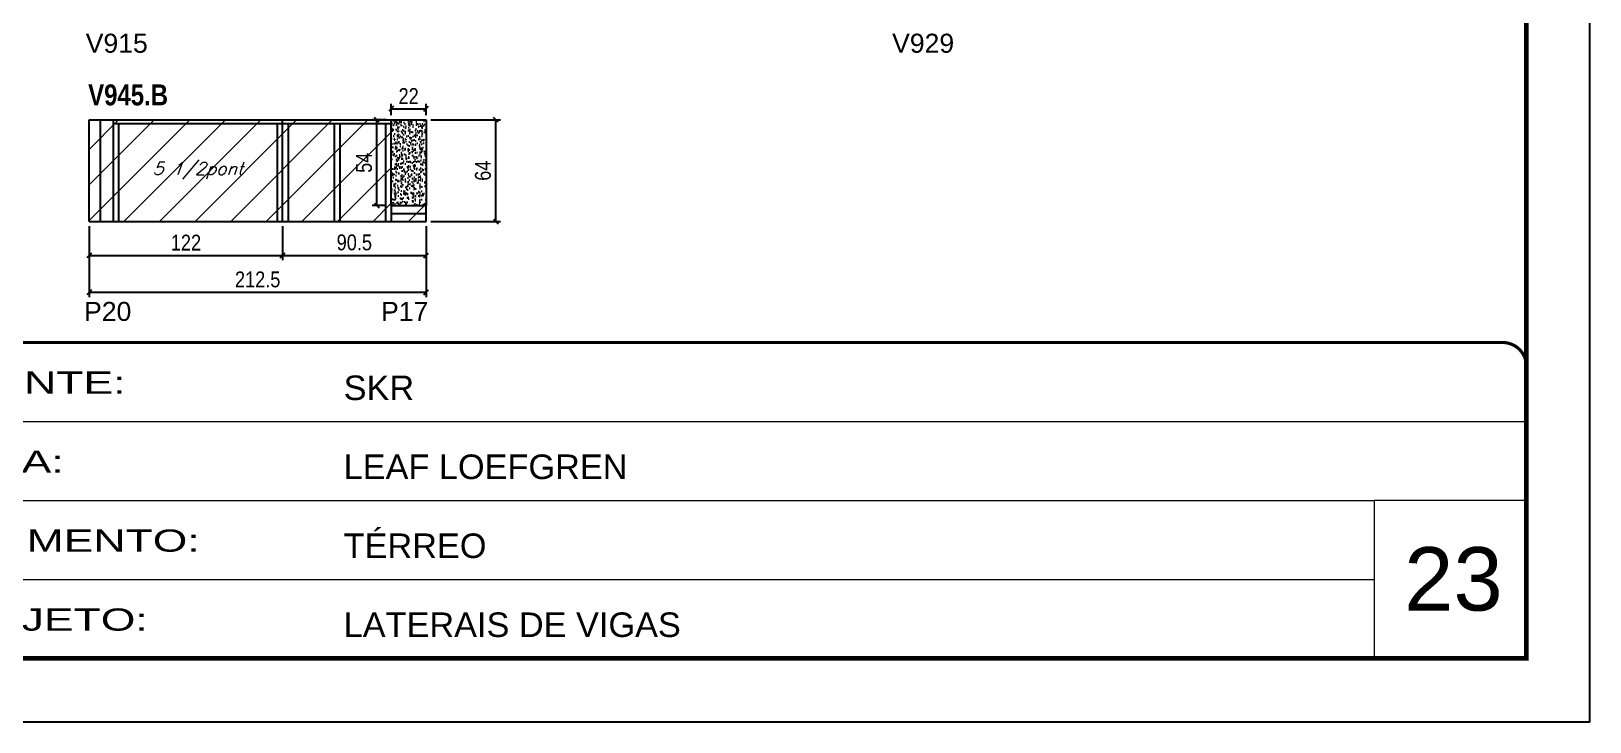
# Model space of a CAD drawing. Extents: x 3309 to 9563, y -2522 to 14608.
# Drawn here: x 6994 to 7978, y 7815 to 8251 of the extents above; entities that cross this region are included whole.
import ezdxf

# ---------------------------------------------------------------- set-up
doc = ezdxf.new("R2010")
doc.units = 0
doc.linetypes.add('CONTINUO', pattern=[0])
doc.linetypes.add('DASHED', pattern=[0.75, 0.5, -0.25])
for name, color, linetype in [('5', 5, 'Continuous'), ('COTA', 241, 'Continuous'), ('NOMENCLATURA', 7, 'Continuous'), ('Painéis', 200, 'Continuous'), ('SARR_2.2x10', 60, 'Continuous'), ('SARR_2.2x7', 40, 'Continuous'), ('SARR_3.5x7', 81, 'Continuous'), ('texto', 7, 'Continuous')]:
    doc.layers.add(name, color=color, linetype=linetype)
for name, color, linetype, lineweight in [('CARIMBO', 255, 'Continuous', 9), ('Folhas', 255, 'Continuous', 9), ('Hachura', 251, 'Continuous', 9), ('SARRAFO DE PRESSAO', 251, 'DASHED', 9)]:
    doc.layers.add(name, color=color, linetype=linetype, lineweight=lineweight)
doc.layers.add('Laje_Perimetro', color=7, linetype='Continuous', plot=False)
doc.styles.add('ARIAL', font='arial.ttf')
doc.styles.add('COTA TECNICA', font='techl___.ttf', dxfattribs={"height": 10})
doc.styles.add('Romans', font='romans.shx')
doc.styles.get("Standard").update_dxf_attribs({"font": 'arial.ttf'})
doc.styles.add('TECNICA', font='techb___.ttf', dxfattribs={"height": 10})
doc.styles.add('Tecnologia', font='')
doc.styles.get('Tecnologia').set_extended_font_data('Forgotten Futurist')
doc.dimstyles.new('PAINEL', dxfattribs={"dimtxt": 10, "dimasz": 3, "dimexe": 3, "dimexo": 3, "dimgap": 3, "dimtad": 1, "dimdec": 1, "dimzin": 12, "dimdsep": 46, "dimtxsty": 'COTA TECNICA', "dimblk1": 'OBLIQUE', "dimblk2": 'OBLIQUE', "dimsah": 1, "dimcen": 0.9, "dimclrd": 4, "dimclre": 4, "dimclrt": 240, "dimadec": 1, "dimazin": 3, "dimtfac": 1, "dimtdec": 1, "dimtmove": 0, "dimatfit": 3, "dimfxl": 1, "dimtolj": 1, "dimtzin": 12, "dimarcsym": 0})

# ---------------------------------------------------------------- blocks, each defined once
blk = doc.blocks.new('9999999999')
at = {"color": 30, "linetype": 'CONTINUO'}
for p, q in [((98564.56, 34379.64), (99583.98, 34379.64)), ((98564.56, 34329.83), (99487.98, 34329.83)), ((99583.98, 34329.83), (99487.98, 34329.83)), ((99487.98, 34329.83), (99487.98, 34230.21)), ((98564.56, 34280.02), (99487.98, 34280.02))]:
    blk.add_line(p, q, dxfattribs=at)
at = {"color": 30, "linetype": 'CONTINUO', "const_width": 2}
blk.add_lwpolyline([(99583.98, 34230.21), (99583.98, 34414.45, 0.414214), (99568.98, 34429.45), (98228.98, 34429.45, 0.414214), (98213.98, 34414.45), (98213.98, 34245.21, 0.414214), (98228.98, 34230.21), (99583.98, 34230.21)], format="xyb", dxfattribs=at)
at = {"layer": 'Folhas'}
blk.add_lwpolyline([(98138.98, 34190.21), (99623.98, 34190.21), (99623.98, 35240.21), (98138.98, 35240.21)], close=True, dxfattribs=at)
at = {"layer": 'Folhas', "color": 30, "const_width": 3}
blk.add_lwpolyline([(98213.98, 34230.21), (99583.98, 34230.21), (99583.98, 35200.21), (98213.98, 35200.21)], close=True, dxfattribs=at)
at = {"color": 7, "linetype": 'Continuous', "ltscale": 5, "style": 'ARIAL'}
for s, height, p in [('SKR', 15.483, (98837.68, 34393.13)), ('LEAF LOEFGREN', 15.4829, (98837.68, 34343.32)), ('TÉRREO', 15.483, (98837.68, 34293.51)), ('LATERAIS DE VIGAS', 15.4829, (98837.68, 34243.7))]:
    blk.add_text(s, height=height, dxfattribs=at).set_placement(p)
at = {"layer": 'Folhas', "color": 7, "style": 'Tecnologia', "width": 1.5}
for s, p in [('CLIENTE:', (98573.65, 34397.17)), ('OBRA:', (98573.65, 34347.31)), ('PAVIMENTO:', (98573.65, 34297.5)), ('PROJETO:', (98573.65, 34247.69))]:
    blk.add_text(s, height=14, dxfattribs=at).set_placement(p)
blk = doc.blocks.new('_Oblique')
at = {"color": 0, "linetype": 'ByBlock', "lineweight": -2}
blk.add_line((-0.5, -0.5), (0.5, 0.5), dxfattribs=at)
blk = doc.blocks.new('*D2121')
at = {"layer": 'COTA', "color": 4, "lineweight": -2, "transparency": 16777216}
for p, q in [((7031.06, 8127.59), (7031.06, 8082.84)), ((7243.56, 8127.59), (7243.56, 8082.84)), ((7243.56, 8085.84), (7031.06, 8085.84))]:
    blk.add_line(p, q, dxfattribs=at)
at = {"layer": 'Defpoints', "color": 0, "transparency": 16777216}
for p in [(7031.06, 8130.59), (7243.56, 8130.59), (7031.06, 8085.84)]:
    blk.add_point(p, dxfattribs=at)
at = {"layer": 'COTA', "color": 4, "lineweight": -2, "transparency": 16777216, "xscale": 3, "yscale": 3, "zscale": 3, "rotation": 180}
blk.add_blockref('_Oblique', (7031.06, 8085.84), dxfattribs=at)
at = {"layer": 'COTA', "color": 4, "lineweight": -2, "transparency": 16777216, "xscale": 3, "yscale": 3, "zscale": 3}
blk.add_blockref('_Oblique', (7243.56, 8085.84), dxfattribs=at)
at = {"layer": 'COTA', "color": 240, "transparency": 16777216, "insert": (7137.31, 8093.95), "char_height": 10, "attachment_point": 5, "style": 'COTA TECNICA'}
blk.add_mtext('\\A1;212.5', dxfattribs=at)
blk = doc.blocks.new('*D2122')
at = {"layer": 'COTA', "color": 4, "lineweight": -2, "transparency": 16777216}
for p, q in [((7221.56, 8197.59), (7221.56, 8204.69)), ((7243.56, 8197.59), (7243.56, 8204.69)), ((7221.56, 8201.69), (7243.56, 8201.69))]:
    blk.add_line(p, q, dxfattribs=at)
at = {"layer": 'Defpoints', "color": 0, "transparency": 16777216}
for p in [(7221.56, 8194.59), (7243.56, 8201.69), (7243.56, 8194.59)]:
    blk.add_point(p, dxfattribs=at)
at = {"layer": 'COTA', "color": 4, "lineweight": -2, "transparency": 16777216, "xscale": 3, "yscale": 3, "zscale": 3, "rotation": 180}
blk.add_blockref('_Oblique', (7221.56, 8201.69), dxfattribs=at)
at = {"layer": 'COTA', "color": 4, "lineweight": -2, "transparency": 16777216, "xscale": 3, "yscale": 3, "zscale": 3}
blk.add_blockref('_Oblique', (7243.56, 8201.69), dxfattribs=at)
at = {"layer": 'COTA', "color": 240, "transparency": 16777216, "insert": (7232.56, 8209.69), "char_height": 10, "attachment_point": 5, "style": 'COTA TECNICA'}
blk.add_mtext('\\A1;22', dxfattribs=at)
blk = doc.blocks.new('*D2123')
at = {"layer": 'COTA', "color": 4, "lineweight": -2, "transparency": 16777216}
for p, q in [((7218.56, 8194.59), (7209.56, 8194.59)), ((7212.56, 8140.59), (7212.56, 8194.59)), ((7218.56, 8140.59), (7209.56, 8140.59))]:
    blk.add_line(p, q, dxfattribs=at)
at = {"layer": 'Defpoints', "color": 0, "transparency": 16777216}
for p in [(7212.56, 8194.59), (7221.56, 8194.59), (7221.56, 8140.59)]:
    blk.add_point(p, dxfattribs=at)
at = {"layer": 'COTA', "color": 4, "lineweight": -2, "transparency": 16777216, "xscale": 3, "yscale": 3, "zscale": 3}
for p, rotation in [((7212.56, 8194.59), 90), ((7212.56, 8140.59), 270)]:
    blk.add_blockref('_Oblique', p, dxfattribs=dict(at, rotation=rotation))
at = {"layer": 'COTA', "color": 240, "transparency": 16777216, "insert": (7204.45, 8167.59), "char_height": 10, "attachment_point": 5, "rotation": 90, "style": 'COTA TECNICA'}
blk.add_mtext('\\A1;54', dxfattribs=at)
blk = doc.blocks.new('*D2124')
at = {"layer": 'COTA', "color": 4, "lineweight": -2, "transparency": 16777216}
for p, q in [((7246.56, 8194.59), (7290.57, 8194.59)), ((7287.57, 8130.59), (7287.57, 8194.59)), ((7246.56, 8130.59), (7290.57, 8130.59))]:
    blk.add_line(p, q, dxfattribs=at)
at = {"layer": 'Defpoints', "color": 0, "transparency": 16777216}
for p in [(7243.56, 8194.59), (7287.57, 8194.59), (7243.56, 8130.59)]:
    blk.add_point(p, dxfattribs=at)
at = {"layer": 'COTA', "color": 4, "lineweight": -2, "transparency": 16777216, "xscale": 3, "yscale": 3, "zscale": 3}
for p, rotation in [((7287.57, 8194.59), 90), ((7287.57, 8130.59), 270)]:
    blk.add_blockref('_Oblique', p, dxfattribs=dict(at, rotation=rotation))
at = {"layer": 'COTA', "color": 240, "transparency": 16777216, "insert": (7279.47, 8162.59), "char_height": 10, "attachment_point": 5, "rotation": 90, "style": 'COTA TECNICA'}
blk.add_mtext('\\A1;64', dxfattribs=at)
blk = doc.blocks.new('*D2125')
at = {"layer": 'COTA', "color": 4, "lineweight": -2, "transparency": 16777216}
for p, q in [((7031.06, 8127.59), (7031.06, 8106.16)), ((7153.06, 8127.59), (7153.06, 8106.16)), ((7031.06, 8109.16), (7153.06, 8109.16))]:
    blk.add_line(p, q, dxfattribs=at)
at = {"layer": 'Defpoints', "color": 0, "transparency": 16777216}
for p in [(7031.06, 8130.59), (7153.06, 8130.59), (7153.06, 8109.16)]:
    blk.add_point(p, dxfattribs=at)
at = {"layer": 'COTA', "color": 4, "lineweight": -2, "transparency": 16777216, "xscale": 3, "yscale": 3, "zscale": 3, "rotation": 180}
blk.add_blockref('_Oblique', (7031.06, 8109.16), dxfattribs=at)
at = {"layer": 'COTA', "color": 4, "lineweight": -2, "transparency": 16777216, "xscale": 3, "yscale": 3, "zscale": 3}
blk.add_blockref('_Oblique', (7153.06, 8109.16), dxfattribs=at)
at = {"layer": 'COTA', "color": 240, "transparency": 16777216, "insert": (7092.06, 8117.22), "char_height": 10, "attachment_point": 5, "style": 'COTA TECNICA'}
blk.add_mtext('\\A1;122', dxfattribs=at)
blk = doc.blocks.new('*D2126')
at = {"layer": 'COTA', "color": 4, "lineweight": -2, "transparency": 16777216}
for p, q in [((7153.06, 8127.59), (7153.06, 8106.16)), ((7243.56, 8127.59), (7243.56, 8106.16)), ((7153.06, 8109.16), (7243.56, 8109.16))]:
    blk.add_line(p, q, dxfattribs=at)
at = {"layer": 'Defpoints', "color": 0, "transparency": 16777216}
for p in [(7153.06, 8130.59), (7243.56, 8130.59), (7243.56, 8109.16)]:
    blk.add_point(p, dxfattribs=at)
at = {"layer": 'COTA', "color": 4, "lineweight": -2, "transparency": 16777216, "xscale": 3, "yscale": 3, "zscale": 3, "rotation": 180}
blk.add_blockref('_Oblique', (7153.06, 8109.16), dxfattribs=at)
at = {"layer": 'COTA', "color": 4, "lineweight": -2, "transparency": 16777216, "xscale": 3, "yscale": 3, "zscale": 3}
blk.add_blockref('_Oblique', (7243.56, 8109.16), dxfattribs=at)
at = {"layer": 'COTA', "color": 240, "transparency": 16777216, "insert": (7198.31, 8117.3), "char_height": 10, "attachment_point": 5, "style": 'COTA TECNICA'}
blk.add_mtext('\\A1;90.5', dxfattribs=at)

msp = doc.modelspace()

# ---------------------------------------------------------------- hatches: boundary and pattern name
at = {"layer": 'COTA'}
h = msp.add_hatch(dxfattribs=at)
h.set_pattern_fill('AR-CONC', color=256, scale=0.03)
h.paths.add_polyline_path([(7243.56, 8194.59), (7221.56, 8194.59), (7221.56, 8140.59), (7243.56, 8140.59)])
at = {"layer": 'Hachura', "linetype": 'ByBlock'}
h = msp.add_hatch(dxfattribs=at)
h.set_pattern_fill('ANSI31', color=256, scale=5)
h.paths.add_polyline_path([(7031.06, 8194.59), (7031.06, 8130.59), (7153.06, 8130.59), (7153.06, 8194.59)])
h.paths.add_polyline_path([(7221.56, 8194.59), (7153.06, 8194.59), (7153.06, 8130.59), (7243.56, 8130.59), (7243.56, 8140.59), (7221.56, 8140.59)])

# ---------------------------------------------------------------- linework, layer by layer
at = {"layer": 'COTA'}
for p, q in [((7189.11, 8192.39), (7189.11, 8130.59)), ((7221.56, 8194.59), (7243.56, 8194.59)), ((7243.56, 8194.59), (7243.56, 8140.59)), ((7221.56, 8140.59), (7221.56, 8130.59))]:
    msp.add_line(p, q, dxfattribs=at)
at = {"layer": 'Laje_Perimetro'}
msp.add_lwpolyline([(7977.87, 8864.98), (6492.87, 8864.98), (6492.87, 7814.98), (7977.87, 7814.98)], close=True, dxfattribs=at)
at = {"layer": 'Painéis', "linetype": 'ByBlock'}
for p, q in [((7031.06, 8194.59), (7221.56, 8194.59)), ((7031.06, 8130.59), (7031.06, 8194.59)), ((7153.06, 8130.59), (7153.06, 8194.59)), ((7221.56, 8140.59), (7221.56, 8194.59)), ((7221.56, 8140.59), (7243.56, 8140.59)), ((7243.56, 8130.59), (7243.56, 8140.59)), ((7031.06, 8130.59), (7243.56, 8130.59))]:
    msp.add_line(p, q, dxfattribs=at)
at = {"layer": 'SARR_2.2x10'}
msp.add_line((7221.56, 8135.59), (7243.56, 8135.59), dxfattribs=at)
at = {"layer": 'SARR_2.2x7', "linetype": 'Continuous'}
for p, q in [((7038.06, 8130.59), (7038.06, 8194.59)), ((7046.06, 8192.39), (7153.06, 8192.39)), ((7153.06, 8192.39), (7221.56, 8192.39))]:
    msp.add_line(p, q, dxfattribs=at)
at = {"layer": 'SARR_3.5x7'}
for p, q in [((7046.06, 8194.59), (7046.06, 8130.59)), ((7049.56, 8192.39), (7049.56, 8130.59)), ((7149.56, 8192.39), (7149.56, 8130.59)), ((7156.56, 8192.39), (7156.56, 8130.59)), ((7185.61, 8192.39), (7185.61, 8130.59)), ((7218.06, 8192.39), (7218.06, 8130.59))]:
    msp.add_line(p, q, dxfattribs=at)

# ---------------------------------------------------------------- block references
at = {"layer": 'SARRAFO DE PRESSAO', "color": 6, "linetype": 'ByBlock'}
msp.add_blockref('9999999999', (-91646.11, -26375.22), dxfattribs=at)

# ---------------------------------------------------------------- texts
at = {"layer": '5', "linetype": 'Continuous'}
for s, rotation, p in [('V915', 0.00004, (7028.83, 8236.97)), ('V929', 0.00004, (7537.63, 8236.97)), ('P20', 359.99996, (7027.78, 8067.83)), ('P17', 359.99996, (7215.17, 8067.83))]:
    msp.add_text(s, height=12, rotation=rotation, dxfattribs=at).set_placement(p)
at = {"layer": 'CARIMBO', "style": 'ARIAL'}
msp.add_text('23', height=40, dxfattribs=at).set_placement((7860.73, 7885.13))
at = {"layer": 'NOMENCLATURA', "style": 'TECNICA'}
msp.add_text('V945.B', height=13.2, dxfattribs=at).set_placement((7030.35, 8203.78))
at = {"layer": 'texto', "color": 2, "insert": (7099.56, 8162.59), "char_height": 8, "attachment_point": 5, "style": 'Romans'}
msp.add_mtext('{\\Q19;\\C256;5 1/2pont}', dxfattribs=at)

# ---------------------------------------------------------------- dimensions: what is measured, and where the dimension line sits
at = {"layer": 'COTA'}
for base, p1, p2, picture, middle in [((7243.56, 8201.69), (7221.56, 8194.59), (7243.56, 8194.59), '*D2122', (7232.56, 8209.69)), ((7031.06, 8085.84), (7243.56, 8130.59), (7031.06, 8130.59), '*D2121', (7137.31, 8093.95)), ((7153.06, 8109.16), (7031.06, 8130.59), (7153.06, 8130.59), '*D2125', (7092.06, 8117.22))]:
    dim = msp.add_linear_dim(base=base, p1=p1, p2=p2, dimstyle='PAINEL', dxfattribs=at)
    dim.commit()
    dim.dimension.update_dxf_attribs({"geometry": picture, "text_midpoint": middle})
for base, p1, p2, picture, middle in [((7212.56, 8194.59), (7221.56, 8140.59), (7221.56, 8194.59), '*D2123', (7204.45, 8167.59)), ((7287.57, 8194.59), (7243.56, 8130.59), (7243.56, 8194.59), '*D2124', (7279.47, 8162.59))]:
    dim = msp.add_linear_dim(base=base, p1=p1, p2=p2, angle=90, dimstyle='PAINEL', dxfattribs=at)
    dim.commit()
    dim.dimension.update_dxf_attribs({"geometry": picture, "text_midpoint": middle})
dim = msp.add_linear_dim(base=(7243.56, 8109.16), p1=(7153.06, 8130.59), p2=(7243.56, 8130.59), dimstyle='PAINEL', override={"dimtmove": 1}, dxfattribs=at)
dim.commit()
dim.dimension.update_dxf_attribs({"geometry": '*D2126', "text_midpoint": (7198.31, 8117.3)})

doc.saveas('drawing.dxf')
